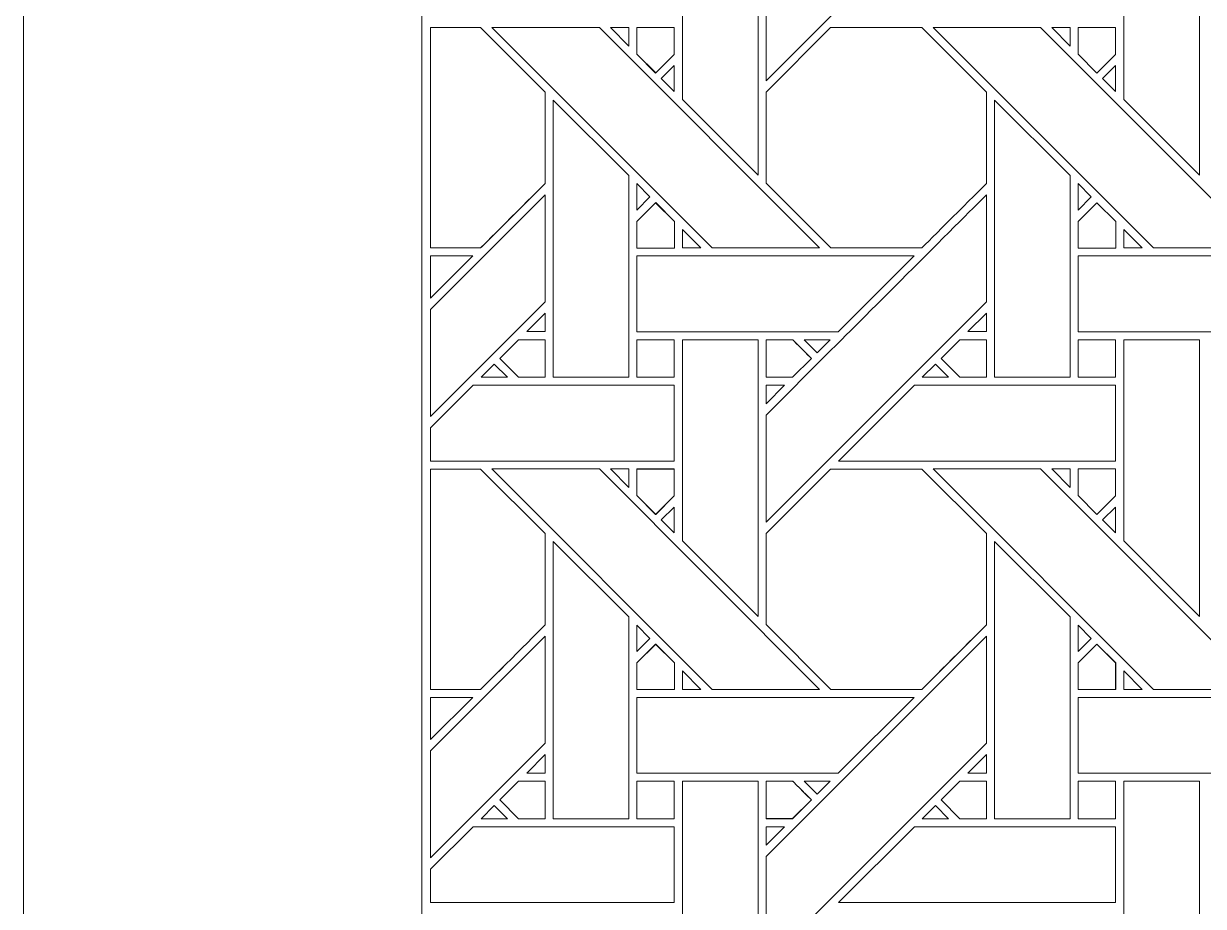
# Model space of a CAD drawing. Header units: inches. Extents: x 4.4 to 20.4, y 1.1 to 17.1.
# Drawn here: x 4.383 to 6.919, y 3.174 to 5.071 of the extents above; entities that cross this region are included whole.
import ezdxf

# ---------------------------------------------------------------- set-up
doc = ezdxf.new("R2010")
doc.units = ezdxf.units.IN
doc.header["$MEASUREMENT"] = 0
doc.layers.add('Design', color=7, linetype='Continuous', lineweight=0)

msp = doc.modelspace()

# ---------------------------------------------------------------- linework, layer by layer
at = {"layer": 'Design'}
for points, knots in [([(4.3829, 17.0948), (4.3829, 17.0948), (4.3829, 1.0948), (4.3829, 1.0948), (4.3829, 1.0948), (20.3829, 1.0948), (20.3829, 1.0948), (20.3829, 1.0948), (20.3829, 17.0948), (20.3829, 17.0948), (20.3829, 17.0948), (4.3829, 17.0948), (4.3829, 17.0948)], [0, 0, 0, 0, 1, 1, 1, 2, 2, 2, 3, 3, 3, 4, 4, 4, 4]), ([(19.3728, 16.2388), (19.3728, 16.2388), (5.2388, 16.2388), (5.2388, 16.2388), (5.2388, 16.2388), (5.2388, 1.9507), (5.2388, 1.9507), (5.2388, 1.9507), (19.5269, 1.9507), (19.5269, 1.9507), (19.5269, 1.9507), (19.5269, 16.2388), (19.5269, 16.2388), (19.5269, 16.2388), (19.3728, 16.2388), (19.3728, 16.2388)], [0, 0, 0, 0, 1, 1, 1, 2, 2, 2, 3, 3, 3, 4, 4, 4, 5, 5, 5, 5]), ([(5.9793, 5.1782), (5.9793, 5.1782), (6.453, 5.6518), (6.453, 5.6518), (6.453, 5.6518), (6.453, 5.4217), (6.453, 5.4217), (6.453, 5.4217), (5.9793, 4.9481), (5.9793, 4.9481), (5.9793, 4.9481), (5.9793, 5.1782), (5.9793, 5.1782)], [0, 0, 0, 0, 1, 1, 1, 2, 2, 2, 3, 3, 3, 4, 4, 4, 4]), ([(5.9622, 5.3403), (5.9622, 5.3403), (5.9622, 4.7452), (5.9622, 4.7452), (5.9622, 4.7452), (5.7992, 4.9081), (5.7992, 4.9081), (5.7992, 4.9081), (5.7992, 5.3403), (5.7992, 5.3403), (5.7992, 5.3403), (5.9622, 5.3403), (5.9622, 5.3403)], [0, 0, 0, 0, 1, 1, 1, 2, 2, 2, 3, 3, 3, 4, 4, 4, 4]), ([(6.9109, 5.3403), (6.9109, 5.3403), (6.9109, 4.7452), (6.9109, 4.7452), (6.9109, 4.7452), (6.748, 4.9081), (6.748, 4.9081), (6.748, 4.9081), (6.748, 5.3403), (6.748, 5.3403), (6.748, 5.3403), (6.9109, 5.3403), (6.9109, 5.3403)], [0, 0, 0, 0, 1, 1, 1, 2, 2, 2, 3, 3, 3, 4, 4, 4, 4]), ([(5.3655, 5.0624), (5.3655, 5.0624), (5.5041, 4.9236), (5.5041, 4.9236), (5.5041, 4.9236), (5.5041, 4.7274), (5.5041, 4.7274), (5.4863, 4.7095), (5.3744, 4.5978), (5.3655, 4.5887), (5.3655, 4.5887), (5.2579, 4.5887), (5.2579, 4.5887), (5.2579, 4.5887), (5.2579, 5.0624), (5.2579, 5.0624), (5.2579, 5.0624), (5.3655, 5.0624), (5.3655, 5.0624)], [0, 0, 0, 0, 1, 1, 1, 2, 2, 2, 3, 3, 3, 4, 4, 4, 5, 5, 5, 6, 6, 6, 6]), ([(5.3655, 5.0624), (5.3655, 5.0624), (5.5042, 4.9237), (5.5042, 4.9237), (5.5042, 4.9237), (5.5042, 4.7275), (5.5042, 4.7275), (5.486, 4.7091), (5.3741, 4.5974), (5.3655, 4.5887), (5.3655, 4.5887), (5.2579, 4.5887), (5.2579, 4.5887), (5.2579, 4.5887), (5.2579, 5.0624), (5.2579, 5.0624), (5.2579, 5.0624), (5.3655, 5.0624), (5.3655, 5.0624)], [0, 0, 0, 0, 1, 1, 1, 2, 2, 2, 3, 3, 3, 4, 4, 4, 5, 5, 5, 6, 6, 6, 6]), ([(5.6207, 5.0624), (5.6207, 5.0624), (6.0943, 4.5888), (6.0943, 4.5888), (6.0943, 4.5888), (5.8633, 4.5888), (5.8633, 4.5888), (5.8633, 4.5888), (5.3897, 5.0624), (5.3897, 5.0624), (5.3897, 5.0624), (5.6207, 5.0624), (5.6207, 5.0624)], [0, 0, 0, 0, 1, 1, 1, 2, 2, 2, 3, 3, 3, 4, 4, 4, 4]), ([(5.6842, 5.0624), (5.6842, 5.0624), (5.6842, 5.0226), (5.6842, 5.0226), (5.6842, 5.0226), (5.6448, 5.0624), (5.6448, 5.0624), (5.6448, 5.0624), (5.6842, 5.0624), (5.6842, 5.0624)], [0, 0, 0, 0, 1, 1, 1, 2, 2, 2, 3, 3, 3, 3]), ([(5.7816, 5.0624), (5.7816, 5.0624), (5.7816, 5.0048), (5.7816, 5.0048), (5.7816, 5.0048), (5.7416, 4.9648), (5.7416, 4.9648), (5.7416, 4.9648), (5.7013, 5.0052), (5.7013, 5.0052), (5.7013, 5.0052), (5.7013, 5.0624), (5.7013, 5.0624), (5.7013, 5.0624), (5.7816, 5.0624), (5.7816, 5.0624)], [0, 0, 0, 0, 1, 1, 1, 2, 2, 2, 3, 3, 3, 4, 4, 4, 5, 5, 5, 5]), ([(5.7418, 4.9649), (5.7418, 4.9649), (5.7014, 5.0052), (5.7014, 5.0052), (5.7014, 5.0052), (5.7014, 5.0624), (5.7014, 5.0624), (5.7014, 5.0624), (5.7817, 5.0624), (5.7817, 5.0624), (5.7817, 5.0624), (5.7817, 5.0048), (5.7817, 5.0048), (5.7817, 5.0048), (5.7418, 4.9649), (5.7418, 4.9649)], [0, 0, 0, 0, 1, 1, 1, 2, 2, 2, 3, 3, 3, 4, 4, 4, 5, 5, 5, 5]), ([(6.3142, 4.5888), (6.3142, 4.5888), (6.1185, 4.5888), (6.1185, 4.5888), (6.1185, 4.5888), (5.9792, 4.728), (5.9792, 4.728), (5.9792, 4.728), (5.9792, 4.9237), (5.9792, 4.9237), (5.9792, 4.9237), (6.1179, 5.0624), (6.1179, 5.0624), (6.1179, 5.0624), (6.3142, 5.0624), (6.3142, 5.0624), (6.3142, 5.0624), (6.4529, 4.9237), (6.4529, 4.9237), (6.4529, 4.9237), (6.4529, 4.7274), (6.4529, 4.7274), (6.4351, 4.7095), (6.3232, 4.5978), (6.3142, 4.5888)], [0, 0, 0, 0, 1, 1, 1, 2, 2, 2, 3, 3, 3, 4, 4, 4, 5, 5, 5, 6, 6, 6, 7, 7, 7, 8, 8, 8, 8]), ([(5.9792, 4.9237), (5.9792, 4.9237), (6.1179, 5.0624), (6.1179, 5.0624), (6.1179, 5.0624), (6.3142, 5.0624), (6.3142, 5.0624), (6.3142, 5.0624), (6.4529, 4.9237), (6.4529, 4.9237), (6.4529, 4.9237), (6.4529, 4.7274), (6.4529, 4.7274), (6.4352, 4.7096), (6.3232, 4.5978), (6.3142, 4.5888), (6.3142, 4.5888), (6.1185, 4.5888), (6.1185, 4.5888), (6.1185, 4.5888), (5.9792, 4.728), (5.9792, 4.728), (5.9792, 4.728), (5.9792, 4.9237), (5.9792, 4.9237)], [0, 0, 0, 0, 1, 1, 1, 2, 2, 2, 3, 3, 3, 4, 4, 4, 5, 5, 5, 6, 6, 6, 7, 7, 7, 8, 8, 8, 8]), ([(6.5694, 5.0624), (6.5694, 5.0624), (7.043, 4.5888), (7.043, 4.5888), (7.043, 4.5888), (6.812, 4.5888), (6.812, 4.5888), (6.812, 4.5888), (6.3385, 5.0624), (6.3385, 5.0624), (6.3385, 5.0624), (6.5694, 5.0624), (6.5694, 5.0624)], [0, 0, 0, 0, 1, 1, 1, 2, 2, 2, 3, 3, 3, 4, 4, 4, 4]), ([(6.633, 5.0624), (6.633, 5.0624), (6.633, 5.0226), (6.633, 5.0226), (6.633, 5.0226), (6.5935, 5.0624), (6.5935, 5.0624), (6.5935, 5.0624), (6.633, 5.0624), (6.633, 5.0624)], [0, 0, 0, 0, 1, 1, 1, 2, 2, 2, 3, 3, 3, 3]), ([(6.7304, 5.0624), (6.7304, 5.0624), (6.7304, 5.0048), (6.7304, 5.0048), (6.7304, 5.0048), (6.6904, 4.9648), (6.6904, 4.9648), (6.6904, 4.9648), (6.6501, 5.0052), (6.6501, 5.0052), (6.6501, 5.0052), (6.6501, 5.0624), (6.6501, 5.0624), (6.6501, 5.0624), (6.7304, 5.0624), (6.7304, 5.0624)], [0, 0, 0, 0, 1, 1, 1, 2, 2, 2, 3, 3, 3, 4, 4, 4, 5, 5, 5, 5]), ([(6.6904, 4.9648), (6.6904, 4.9648), (6.6501, 5.0052), (6.6501, 5.0052), (6.6501, 5.0052), (6.6501, 5.0624), (6.6501, 5.0624), (6.6501, 5.0624), (6.7304, 5.0624), (6.7304, 5.0624), (6.7304, 5.0624), (6.7304, 5.0048), (6.7304, 5.0048), (6.7304, 5.0048), (6.6904, 4.9648), (6.6904, 4.9648)], [0, 0, 0, 0, 1, 1, 1, 2, 2, 2, 3, 3, 3, 4, 4, 4, 5, 5, 5, 5]), ([(5.7817, 4.9806), (5.7817, 4.9806), (5.7817, 4.9254), (5.7817, 4.9254), (5.7817, 4.9254), (5.7539, 4.9528), (5.7539, 4.9528), (5.7539, 4.9528), (5.7817, 4.9806), (5.7817, 4.9806)], [0, 0, 0, 0, 1, 1, 1, 2, 2, 2, 3, 3, 3, 3]), ([(6.7304, 4.9806), (6.7304, 4.9806), (6.7304, 4.9254), (6.7304, 4.9254), (6.7304, 4.9254), (6.7027, 4.9528), (6.7027, 4.9528), (6.7027, 4.9528), (6.7304, 4.9806), (6.7304, 4.9806)], [0, 0, 0, 0, 1, 1, 1, 2, 2, 2, 3, 3, 3, 3]), ([(5.6841, 4.7445), (5.6841, 4.7445), (5.6841, 4.3108), (5.6841, 4.3108), (5.6841, 4.3108), (5.5214, 4.3108), (5.5214, 4.3108), (5.5214, 4.3108), (5.5214, 4.9066), (5.5214, 4.9066), (5.5214, 4.9066), (5.6841, 4.7445), (5.6841, 4.7445)], [0, 0, 0, 0, 1, 1, 1, 2, 2, 2, 3, 3, 3, 4, 4, 4, 4]), ([(6.6329, 4.7444), (6.6329, 4.7444), (6.6329, 4.3108), (6.6329, 4.3108), (6.6329, 4.3108), (6.4701, 4.3108), (6.4701, 4.3108), (6.4701, 4.3108), (6.4701, 4.9066), (6.4701, 4.9066), (6.4701, 4.9066), (6.6329, 4.7444), (6.6329, 4.7444)], [0, 0, 0, 0, 1, 1, 1, 2, 2, 2, 3, 3, 3, 4, 4, 4, 4]), ([(5.7015, 4.6702), (5.7015, 4.6702), (5.7015, 4.727), (5.7015, 4.727), (5.7015, 4.727), (5.7296, 4.6984), (5.7296, 4.6984), (5.7296, 4.6984), (5.7015, 4.6702), (5.7015, 4.6702)], [0, 0, 0, 0, 1, 1, 1, 2, 2, 2, 3, 3, 3, 3]), ([(6.6502, 4.6702), (6.6502, 4.6702), (6.6502, 4.727), (6.6502, 4.727), (6.6502, 4.727), (6.6784, 4.6984), (6.6784, 4.6984), (6.6784, 4.6984), (6.6502, 4.6702), (6.6502, 4.6702)], [0, 0, 0, 0, 1, 1, 1, 2, 2, 2, 3, 3, 3, 3]), ([(5.5042, 4.703), (5.5042, 4.703), (5.5042, 4.473), (5.5042, 4.473), (5.5042, 4.473), (5.2579, 4.2266), (5.2579, 4.2266), (5.2579, 4.2266), (5.2579, 4.4566), (5.2579, 4.4566), (5.2579, 4.4566), (5.5042, 4.703), (5.5042, 4.703)], [0, 0, 0, 0, 1, 1, 1, 2, 2, 2, 3, 3, 3, 4, 4, 4, 4]), ([(6.1157, 4.3659), (6.1652, 4.4151), (6.3975, 4.6476), (6.453, 4.703), (6.453, 4.703), (6.453, 4.473), (6.453, 4.473), (6.453, 4.473), (5.9793, 3.9994), (5.9793, 3.9994), (5.9793, 3.9994), (5.9793, 4.2294), (5.9793, 4.2294), (5.9793, 4.2294), (6.1157, 4.3659), (6.1157, 4.3659)], [0, 0, 0, 0, 1, 1, 1, 2, 2, 2, 3, 3, 3, 4, 4, 4, 5, 5, 5, 5]), ([(5.7013, 4.5885), (5.7013, 4.5885), (5.7013, 4.6458), (5.7013, 4.6458), (5.7013, 4.6458), (5.7416, 4.6861), (5.7416, 4.6861), (5.7416, 4.6861), (5.782, 4.6458), (5.782, 4.6458), (5.782, 4.6458), (5.782, 4.5885), (5.782, 4.5885), (5.782, 4.5885), (5.7013, 4.5885), (5.7013, 4.5885)], [0, 0, 0, 0, 1, 1, 1, 2, 2, 2, 3, 3, 3, 4, 4, 4, 5, 5, 5, 5]), ([(5.7075, 4.6519), (5.7075, 4.6519), (5.7418, 4.6862), (5.7418, 4.6862), (5.7418, 4.6862), (5.7821, 4.6458), (5.7821, 4.6458), (5.7821, 4.6458), (5.7821, 4.5885), (5.7821, 4.5885), (5.7821, 4.5885), (5.7015, 4.5885), (5.7015, 4.5885), (5.7015, 4.5885), (5.7015, 4.6458), (5.7015, 4.6458), (5.7015, 4.6458), (5.7075, 4.6519), (5.7075, 4.6519)], [0, 0, 0, 0, 1, 1, 1, 2, 2, 2, 3, 3, 3, 4, 4, 4, 5, 5, 5, 6, 6, 6, 6]), ([(6.6501, 4.5885), (6.6501, 4.5885), (6.6501, 4.6458), (6.6501, 4.6458), (6.6501, 4.6458), (6.6904, 4.6861), (6.6904, 4.6861), (6.6904, 4.6861), (6.7308, 4.6458), (6.7308, 4.6458), (6.7308, 4.6458), (6.7308, 4.5885), (6.7308, 4.5885), (6.7308, 4.5885), (6.6501, 4.5885), (6.6501, 4.5885)], [0, 0, 0, 0, 1, 1, 1, 2, 2, 2, 3, 3, 3, 4, 4, 4, 5, 5, 5, 5]), ([(6.6904, 4.6861), (6.6904, 4.6861), (6.7308, 4.6458), (6.7308, 4.6458), (6.7308, 4.6458), (6.7308, 4.5885), (6.7308, 4.5885), (6.7308, 4.5885), (6.6501, 4.5885), (6.6501, 4.5885), (6.6501, 4.5885), (6.6501, 4.6458), (6.6501, 4.6458), (6.6501, 4.6458), (6.6904, 4.6861), (6.6904, 4.6861)], [0, 0, 0, 0, 1, 1, 1, 2, 2, 2, 3, 3, 3, 4, 4, 4, 5, 5, 5, 5]), ([(5.7994, 4.5888), (5.7994, 4.5888), (5.7994, 4.6285), (5.7994, 4.6285), (5.7994, 4.6285), (5.8391, 4.5888), (5.8391, 4.5888), (5.8391, 4.5888), (5.7994, 4.5888), (5.7994, 4.5888)], [0, 0, 0, 0, 1, 1, 1, 2, 2, 2, 3, 3, 3, 3]), ([(6.7481, 4.5888), (6.7481, 4.5888), (6.7481, 4.6286), (6.7481, 4.6286), (6.7481, 4.6286), (6.7878, 4.5888), (6.7878, 4.5888), (6.7878, 4.5888), (6.7481, 4.5888), (6.7481, 4.5888)], [0, 0, 0, 0, 1, 1, 1, 2, 2, 2, 3, 3, 3, 3]), ([(5.3484, 4.5715), (5.3484, 4.5715), (5.2579, 4.481), (5.2579, 4.481), (5.2579, 4.481), (5.2579, 4.5715), (5.2579, 4.5715), (5.2579, 4.5715), (5.3484, 4.5715), (5.3484, 4.5715)], [0, 0, 0, 0, 1, 1, 1, 2, 2, 2, 3, 3, 3, 3]), ([(5.7015, 4.4088), (5.7015, 4.4088), (5.7015, 4.5715), (5.7015, 4.5715), (5.7015, 4.5715), (6.2972, 4.5715), (6.2972, 4.5715), (6.2972, 4.5715), (6.1344, 4.4088), (6.1344, 4.4088), (6.1344, 4.4088), (5.7015, 4.4088), (5.7015, 4.4088)], [0, 0, 0, 0, 1, 1, 1, 2, 2, 2, 3, 3, 3, 4, 4, 4, 4]), ([(6.6502, 4.4088), (6.6502, 4.4088), (6.6502, 4.5715), (6.6502, 4.5715), (6.6502, 4.5715), (7.2459, 4.5715), (7.2459, 4.5715), (7.2459, 4.5715), (7.0831, 4.4088), (7.0831, 4.4088), (7.0831, 4.4088), (6.6502, 4.4088), (6.6502, 4.4088)], [0, 0, 0, 0, 1, 1, 1, 2, 2, 2, 3, 3, 3, 4, 4, 4, 4]), ([(5.4645, 4.4089), (5.4645, 4.4089), (5.5042, 4.4486), (5.5042, 4.4486), (5.5042, 4.4486), (5.5042, 4.4089), (5.5042, 4.4089), (5.5042, 4.4089), (5.4645, 4.4089), (5.4645, 4.4089)], [0, 0, 0, 0, 1, 1, 1, 2, 2, 2, 3, 3, 3, 3]), ([(6.4132, 4.4089), (6.4132, 4.4089), (6.453, 4.4486), (6.453, 4.4486), (6.453, 4.4486), (6.453, 4.4089), (6.453, 4.4089), (6.453, 4.4089), (6.4132, 4.4089), (6.4132, 4.4089)], [0, 0, 0, 0, 1, 1, 1, 2, 2, 2, 3, 3, 3, 3]), ([(5.447, 4.3107), (5.447, 4.3107), (5.4066, 4.3511), (5.4066, 4.3511), (5.4066, 4.3511), (5.4471, 4.3915), (5.4471, 4.3915), (5.4471, 4.3915), (5.5041, 4.3915), (5.5041, 4.3915), (5.5041, 4.3915), (5.5041, 4.3107), (5.5041, 4.3107), (5.5041, 4.3107), (5.447, 4.3107), (5.447, 4.3107)], [0, 0, 0, 0, 1, 1, 1, 2, 2, 2, 3, 3, 3, 4, 4, 4, 5, 5, 5, 5]), ([(5.5042, 4.3916), (5.5042, 4.3916), (5.5042, 4.3108), (5.5042, 4.3108), (5.5042, 4.3108), (5.4471, 4.3108), (5.4471, 4.3108), (5.4471, 4.3108), (5.4068, 4.3511), (5.4068, 4.3511), (5.4068, 4.3511), (5.4472, 4.3916), (5.4472, 4.3916), (5.4472, 4.3916), (5.5042, 4.3916), (5.5042, 4.3916)], [0, 0, 0, 0, 1, 1, 1, 2, 2, 2, 3, 3, 3, 4, 4, 4, 5, 5, 5, 5]), ([(5.7013, 4.3915), (5.7013, 4.3915), (5.7816, 4.3915), (5.7816, 4.3915), (5.7816, 4.3915), (5.7816, 4.3107), (5.7816, 4.3107), (5.7816, 4.3107), (5.7013, 4.3107), (5.7013, 4.3107), (5.7013, 4.3107), (5.7013, 4.3915), (5.7013, 4.3915)], [0, 0, 0, 0, 1, 1, 1, 2, 2, 2, 3, 3, 3, 4, 4, 4, 4]), ([(5.7817, 4.3916), (5.7817, 4.3916), (5.7817, 4.3108), (5.7817, 4.3108), (5.7817, 4.3108), (5.7015, 4.3108), (5.7015, 4.3108), (5.7015, 4.3108), (5.7015, 4.3916), (5.7015, 4.3916), (5.7015, 4.3916), (5.7817, 4.3916), (5.7817, 4.3916)], [0, 0, 0, 0, 1, 1, 1, 2, 2, 2, 3, 3, 3, 4, 4, 4, 4]), ([(5.9622, 4.3916), (5.9622, 4.3916), (5.9622, 3.7964), (5.9622, 3.7964), (5.9622, 3.7964), (5.7992, 3.9594), (5.7992, 3.9594), (5.7992, 3.9594), (5.7992, 4.3916), (5.7992, 4.3916), (5.7992, 4.3916), (5.9622, 4.3916), (5.9622, 4.3916)], [0, 0, 0, 0, 1, 1, 1, 2, 2, 2, 3, 3, 3, 4, 4, 4, 4]), ([(5.9793, 4.3107), (5.9793, 4.3107), (5.9793, 4.3915), (5.9793, 4.3915), (5.9793, 4.3915), (6.0364, 4.3915), (6.0364, 4.3915), (6.0415, 4.3864), (6.0722, 4.3556), (6.0766, 4.3511), (6.0766, 4.3511), (6.0362, 4.3107), (6.0362, 4.3107), (6.0362, 4.3107), (5.9793, 4.3107), (5.9793, 4.3107)], [0, 0, 0, 0, 1, 1, 1, 2, 2, 2, 3, 3, 3, 4, 4, 4, 5, 5, 5, 5]), ([(6.0767, 4.3512), (6.0767, 4.3512), (6.0362, 4.3107), (6.0362, 4.3107), (6.0362, 4.3107), (5.9793, 4.3107), (5.9793, 4.3107), (5.9793, 4.3107), (5.9793, 4.3915), (5.9793, 4.3915), (5.9793, 4.3915), (6.0364, 4.3915), (6.0364, 4.3915), (6.0364, 4.3915), (6.0767, 4.3512), (6.0767, 4.3512)], [0, 0, 0, 0, 1, 1, 1, 2, 2, 2, 3, 3, 3, 4, 4, 4, 5, 5, 5, 5]), ([(6.0607, 4.3916), (6.0607, 4.3916), (6.1172, 4.3916), (6.1172, 4.3916), (6.1172, 4.3916), (6.0889, 4.3634), (6.0889, 4.3634), (6.0889, 4.3634), (6.0607, 4.3916), (6.0607, 4.3916)], [0, 0, 0, 0, 1, 1, 1, 2, 2, 2, 3, 3, 3, 3]), ([(6.3554, 4.3511), (6.3554, 4.3511), (6.3958, 4.3915), (6.3958, 4.3915), (6.3958, 4.3915), (6.4529, 4.3915), (6.4529, 4.3915), (6.4529, 4.3915), (6.4529, 4.3107), (6.4529, 4.3107), (6.4529, 4.3107), (6.3957, 4.3107), (6.3957, 4.3107), (6.3957, 4.3107), (6.3554, 4.3511), (6.3554, 4.3511)], [0, 0, 0, 0, 1, 1, 1, 2, 2, 2, 3, 3, 3, 4, 4, 4, 5, 5, 5, 5]), ([(6.3555, 4.3512), (6.3555, 4.3512), (6.3959, 4.3916), (6.3959, 4.3916), (6.3959, 4.3916), (6.453, 4.3916), (6.453, 4.3916), (6.453, 4.3916), (6.453, 4.3108), (6.453, 4.3108), (6.453, 4.3108), (6.3959, 4.3108), (6.3959, 4.3108), (6.3959, 4.3108), (6.3555, 4.3512), (6.3555, 4.3512)], [0, 0, 0, 0, 1, 1, 1, 2, 2, 2, 3, 3, 3, 4, 4, 4, 5, 5, 5, 5]), ([(6.7303, 4.3107), (6.7303, 4.3107), (6.6501, 4.3107), (6.6501, 4.3107), (6.6501, 4.3107), (6.6501, 4.3915), (6.6501, 4.3915), (6.6501, 4.3915), (6.7303, 4.3915), (6.7303, 4.3915), (6.7303, 4.3915), (6.7303, 4.3107), (6.7303, 4.3107)], [0, 0, 0, 0, 1, 1, 1, 2, 2, 2, 3, 3, 3, 4, 4, 4, 4]), ([(6.6502, 4.3916), (6.6502, 4.3916), (6.7304, 4.3916), (6.7304, 4.3916), (6.7304, 4.3916), (6.7304, 4.3108), (6.7304, 4.3108), (6.7304, 4.3108), (6.6502, 4.3108), (6.6502, 4.3108), (6.6502, 4.3108), (6.6502, 4.3916), (6.6502, 4.3916)], [0, 0, 0, 0, 1, 1, 1, 2, 2, 2, 3, 3, 3, 4, 4, 4, 4]), ([(6.9109, 4.3916), (6.9109, 4.3916), (6.9109, 3.7964), (6.9109, 3.7964), (6.9109, 3.7964), (6.748, 3.9594), (6.748, 3.9594), (6.748, 3.9594), (6.748, 4.3916), (6.748, 4.3916), (6.748, 4.3916), (6.9109, 4.3916), (6.9109, 4.3916)], [0, 0, 0, 0, 1, 1, 1, 2, 2, 2, 3, 3, 3, 4, 4, 4, 4]), ([(5.4229, 4.3108), (5.4229, 4.3108), (5.3664, 4.3108), (5.3664, 4.3108), (5.3664, 4.3108), (5.3947, 4.339), (5.3947, 4.339), (5.3947, 4.339), (5.4229, 4.3108), (5.4229, 4.3108)], [0, 0, 0, 0, 1, 1, 1, 2, 2, 2, 3, 3, 3, 3]), ([(6.3716, 4.3108), (6.3716, 4.3108), (6.3151, 4.3108), (6.3151, 4.3108), (6.3151, 4.3108), (6.3434, 4.339), (6.3434, 4.339), (6.3434, 4.339), (6.3716, 4.3108), (6.3716, 4.3108)], [0, 0, 0, 0, 1, 1, 1, 2, 2, 2, 3, 3, 3, 3]), ([(5.2579, 4.2022), (5.2579, 4.2022), (5.3493, 4.2936), (5.3493, 4.2936), (5.3493, 4.2936), (5.7817, 4.2936), (5.7817, 4.2936), (5.7817, 4.2936), (5.7817, 4.1308), (5.7817, 4.1308), (5.7817, 4.1308), (5.2579, 4.1308), (5.2579, 4.1308), (5.2579, 4.1308), (5.2579, 4.2022), (5.2579, 4.2022)], [0, 0, 0, 0, 1, 1, 1, 2, 2, 2, 3, 3, 3, 4, 4, 4, 5, 5, 5, 5]), ([(6.0191, 4.2936), (6.0191, 4.2936), (5.9793, 4.2538), (5.9793, 4.2538), (5.9793, 4.2538), (5.9793, 4.2936), (5.9793, 4.2936), (5.9793, 4.2936), (6.0191, 4.2936), (6.0191, 4.2936)], [0, 0, 0, 0, 1, 1, 1, 2, 2, 2, 3, 3, 3, 3]), ([(6.298, 4.2936), (6.298, 4.2936), (6.7304, 4.2936), (6.7304, 4.2936), (6.7304, 4.2936), (6.7304, 4.1308), (6.7304, 4.1308), (6.7304, 4.1308), (6.1351, 4.1308), (6.1351, 4.1308), (6.1351, 4.1308), (6.298, 4.2936), (6.298, 4.2936)], [0, 0, 0, 0, 1, 1, 1, 2, 2, 2, 3, 3, 3, 4, 4, 4, 4]), ([(5.3654, 4.1136), (5.3654, 4.1136), (5.5041, 3.9749), (5.5041, 3.9749), (5.5041, 3.9749), (5.5041, 3.7787), (5.5041, 3.7787), (5.4863, 3.7607), (5.3745, 3.649), (5.3655, 3.64), (5.3655, 3.64), (5.2579, 3.64), (5.2579, 3.64), (5.2579, 3.64), (5.2579, 4.1136), (5.2579, 4.1136), (5.2579, 4.1136), (5.3654, 4.1136), (5.3654, 4.1136)], [0, 0, 0, 0, 1, 1, 1, 2, 2, 2, 3, 3, 3, 4, 4, 4, 5, 5, 5, 6, 6, 6, 6]), ([(5.3654, 4.1136), (5.3654, 4.1136), (5.5042, 3.975), (5.5042, 3.975), (5.5042, 3.975), (5.5042, 3.7787), (5.5042, 3.7787), (5.4863, 3.7607), (5.3744, 3.6489), (5.3655, 3.64), (5.3655, 3.64), (5.2579, 3.64), (5.2579, 3.64), (5.2579, 3.64), (5.2579, 4.1136), (5.2579, 4.1136), (5.2579, 4.1136), (5.3654, 4.1136), (5.3654, 4.1136)], [0, 0, 0, 0, 1, 1, 1, 2, 2, 2, 3, 3, 3, 4, 4, 4, 5, 5, 5, 6, 6, 6, 6]), ([(5.6207, 4.1137), (5.6207, 4.1137), (6.0943, 3.64), (6.0943, 3.64), (6.0943, 3.64), (5.8633, 3.64), (5.8633, 3.64), (5.8633, 3.64), (5.3897, 4.1137), (5.3897, 4.1137), (5.3897, 4.1137), (5.6207, 4.1137), (5.6207, 4.1137)], [0, 0, 0, 0, 1, 1, 1, 2, 2, 2, 3, 3, 3, 4, 4, 4, 4]), ([(5.6842, 4.1137), (5.6842, 4.1137), (5.6842, 4.0739), (5.6842, 4.0739), (5.6842, 4.0739), (5.6448, 4.1137), (5.6448, 4.1137), (5.6448, 4.1137), (5.6842, 4.1137), (5.6842, 4.1137)], [0, 0, 0, 0, 1, 1, 1, 2, 2, 2, 3, 3, 3, 3]), ([(5.7816, 4.1136), (5.7816, 4.1136), (5.7816, 4.056), (5.7816, 4.056), (5.7816, 4.056), (5.7416, 4.0161), (5.7416, 4.0161), (5.7416, 4.0161), (5.7013, 4.0564), (5.7013, 4.0564), (5.7013, 4.0564), (5.7013, 4.1136), (5.7013, 4.1136), (5.7013, 4.1136), (5.7816, 4.1136), (5.7816, 4.1136)], [0, 0, 0, 0, 1, 1, 1, 2, 2, 2, 3, 3, 3, 4, 4, 4, 5, 5, 5, 5]), ([(5.7418, 4.0162), (5.7418, 4.0162), (5.7014, 4.0565), (5.7014, 4.0565), (5.7014, 4.0565), (5.7014, 4.1137), (5.7014, 4.1137), (5.7014, 4.1137), (5.7817, 4.1137), (5.7817, 4.1137), (5.7817, 4.1137), (5.7817, 4.0561), (5.7817, 4.0561), (5.7817, 4.0561), (5.7418, 4.0162), (5.7418, 4.0162)], [0, 0, 0, 0, 1, 1, 1, 2, 2, 2, 3, 3, 3, 4, 4, 4, 5, 5, 5, 5]), ([(6.3143, 3.64), (6.3143, 3.64), (6.1185, 3.64), (6.1185, 3.64), (6.1185, 3.64), (5.9792, 3.7792), (5.9792, 3.7792), (5.9792, 3.7792), (5.9792, 3.9749), (5.9792, 3.9749), (5.9792, 3.9749), (6.1179, 4.1136), (6.1179, 4.1136), (6.1179, 4.1136), (6.3142, 4.1136), (6.3142, 4.1136), (6.3142, 4.1136), (6.4529, 3.9749), (6.4529, 3.9749), (6.4529, 3.9749), (6.4529, 3.7787), (6.4529, 3.7787), (6.4351, 3.7608), (6.3232, 3.649), (6.3143, 3.64)], [0, 0, 0, 0, 1, 1, 1, 2, 2, 2, 3, 3, 3, 4, 4, 4, 5, 5, 5, 6, 6, 6, 7, 7, 7, 8, 8, 8, 8]), ([(5.9793, 3.975), (5.9793, 3.975), (6.1179, 4.1136), (6.1179, 4.1136), (6.1179, 4.1136), (6.3142, 4.1136), (6.3142, 4.1136), (6.3142, 4.1136), (6.4529, 3.9749), (6.4529, 3.9749), (6.4529, 3.9749), (6.4529, 3.7787), (6.4529, 3.7787), (6.435, 3.7607), (6.3232, 3.6489), (6.3143, 3.64), (6.3143, 3.64), (6.1185, 3.64), (6.1185, 3.64), (6.1185, 3.64), (5.9793, 3.7793), (5.9793, 3.7793), (5.9793, 3.7793), (5.9793, 3.975), (5.9793, 3.975)], [0, 0, 0, 0, 1, 1, 1, 2, 2, 2, 3, 3, 3, 4, 4, 4, 5, 5, 5, 6, 6, 6, 7, 7, 7, 8, 8, 8, 8]), ([(6.3385, 4.1137), (6.3385, 4.1137), (6.5694, 4.1137), (6.5694, 4.1137), (6.5694, 4.1137), (7.043, 3.64), (7.043, 3.64), (7.043, 3.64), (6.812, 3.64), (6.812, 3.64), (6.812, 3.64), (6.3385, 4.1137), (6.3385, 4.1137)], [0, 0, 0, 0, 1, 1, 1, 2, 2, 2, 3, 3, 3, 4, 4, 4, 4]), ([(6.633, 4.1137), (6.633, 4.1137), (6.633, 4.0739), (6.633, 4.0739), (6.633, 4.0739), (6.5935, 4.1137), (6.5935, 4.1137), (6.5935, 4.1137), (6.633, 4.1137), (6.633, 4.1137)], [0, 0, 0, 0, 1, 1, 1, 2, 2, 2, 3, 3, 3, 3]), ([(6.7303, 4.1137), (6.7303, 4.1137), (6.7303, 4.0561), (6.7303, 4.0561), (6.7303, 4.0561), (6.6904, 4.0161), (6.6904, 4.0161), (6.6904, 4.0161), (6.6501, 4.0564), (6.6501, 4.0564), (6.6501, 4.0564), (6.6501, 4.1137), (6.6501, 4.1137), (6.6501, 4.1137), (6.7303, 4.1137), (6.7303, 4.1137)], [0, 0, 0, 0, 1, 1, 1, 2, 2, 2, 3, 3, 3, 4, 4, 4, 5, 5, 5, 5]), ([(6.6905, 4.0162), (6.6905, 4.0162), (6.6501, 4.0564), (6.6501, 4.0564), (6.6501, 4.0564), (6.6501, 4.1137), (6.6501, 4.1137), (6.6501, 4.1137), (6.7303, 4.1137), (6.7303, 4.1137), (6.7303, 4.1137), (6.7303, 4.0561), (6.7303, 4.0561), (6.7303, 4.0561), (6.6905, 4.0162), (6.6905, 4.0162)], [0, 0, 0, 0, 1, 1, 1, 2, 2, 2, 3, 3, 3, 4, 4, 4, 5, 5, 5, 5]), ([(5.7817, 4.0318), (5.7817, 4.0318), (5.7817, 3.9767), (5.7817, 3.9767), (5.7817, 3.9767), (5.7539, 4.0041), (5.7539, 4.0041), (5.7539, 4.0041), (5.7817, 4.0318), (5.7817, 4.0318)], [0, 0, 0, 0, 1, 1, 1, 2, 2, 2, 3, 3, 3, 3]), ([(6.7304, 4.0318), (6.7304, 4.0318), (6.7304, 3.9767), (6.7304, 3.9767), (6.7304, 3.9767), (6.7027, 4.0041), (6.7027, 4.0041), (6.7027, 4.0041), (6.7304, 4.0318), (6.7304, 4.0318)], [0, 0, 0, 0, 1, 1, 1, 2, 2, 2, 3, 3, 3, 3]), ([(5.6841, 3.7957), (5.6841, 3.7957), (5.6841, 3.362), (5.6841, 3.362), (5.6841, 3.362), (5.5214, 3.362), (5.5214, 3.362), (5.5214, 3.362), (5.5214, 3.9579), (5.5214, 3.9579), (5.5214, 3.9579), (5.6841, 3.7957), (5.6841, 3.7957)], [0, 0, 0, 0, 1, 1, 1, 2, 2, 2, 3, 3, 3, 4, 4, 4, 4]), ([(6.6329, 3.7957), (6.6329, 3.7957), (6.6329, 3.362), (6.6329, 3.362), (6.6329, 3.362), (6.4701, 3.362), (6.4701, 3.362), (6.4701, 3.362), (6.4701, 3.9579), (6.4701, 3.9579), (6.4701, 3.9579), (6.6329, 3.7957), (6.6329, 3.7957)], [0, 0, 0, 0, 1, 1, 1, 2, 2, 2, 3, 3, 3, 4, 4, 4, 4]), ([(5.5042, 3.7543), (5.5042, 3.7543), (5.5042, 3.5243), (5.5042, 3.5243), (5.5042, 3.5243), (5.2579, 3.2779), (5.2579, 3.2779), (5.2579, 3.2779), (5.2579, 3.5079), (5.2579, 3.5079), (5.2579, 3.5079), (5.5042, 3.7543), (5.5042, 3.7543)], [0, 0, 0, 0, 1, 1, 1, 2, 2, 2, 3, 3, 3, 4, 4, 4, 4]), ([(5.7015, 3.7215), (5.7015, 3.7215), (5.7015, 3.7782), (5.7015, 3.7782), (5.7015, 3.7782), (5.7296, 3.7497), (5.7296, 3.7497), (5.7296, 3.7497), (5.7015, 3.7215), (5.7015, 3.7215)], [0, 0, 0, 0, 1, 1, 1, 2, 2, 2, 3, 3, 3, 3]), ([(5.9793, 3.2807), (5.9793, 3.2807), (6.453, 3.7543), (6.453, 3.7543), (6.453, 3.7543), (6.453, 3.5243), (6.453, 3.5243), (6.453, 3.5243), (5.9793, 3.0506), (5.9793, 3.0506), (5.9793, 3.0506), (5.9793, 3.2807), (5.9793, 3.2807)], [0, 0, 0, 0, 1, 1, 1, 2, 2, 2, 3, 3, 3, 4, 4, 4, 4]), ([(6.6502, 3.7215), (6.6502, 3.7215), (6.6502, 3.7782), (6.6502, 3.7782), (6.6502, 3.7782), (6.6784, 3.7497), (6.6784, 3.7497), (6.6784, 3.7497), (6.6502, 3.7215), (6.6502, 3.7215)], [0, 0, 0, 0, 1, 1, 1, 2, 2, 2, 3, 3, 3, 3]), ([(5.7013, 3.6397), (5.7013, 3.6397), (5.7013, 3.697), (5.7013, 3.697), (5.7013, 3.697), (5.7416, 3.7374), (5.7416, 3.7374), (5.7416, 3.7374), (5.782, 3.697), (5.782, 3.697), (5.782, 3.697), (5.782, 3.6397), (5.782, 3.6397), (5.782, 3.6397), (5.7013, 3.6397), (5.7013, 3.6397)], [0, 0, 0, 0, 1, 1, 1, 2, 2, 2, 3, 3, 3, 4, 4, 4, 5, 5, 5, 5]), ([(5.7418, 3.7374), (5.7418, 3.7374), (5.7821, 3.6971), (5.7821, 3.6971), (5.7821, 3.6971), (5.7821, 3.6398), (5.7821, 3.6398), (5.7821, 3.6398), (5.7015, 3.6398), (5.7015, 3.6398), (5.7015, 3.6398), (5.7015, 3.6971), (5.7015, 3.6971), (5.7015, 3.6971), (5.7418, 3.7374), (5.7418, 3.7374)], [0, 0, 0, 0, 1, 1, 1, 2, 2, 2, 3, 3, 3, 4, 4, 4, 5, 5, 5, 5]), ([(6.6501, 3.6397), (6.6501, 3.6397), (6.6501, 3.697), (6.6501, 3.697), (6.6501, 3.697), (6.6904, 3.7374), (6.6904, 3.7374), (6.6904, 3.7374), (6.7307, 3.697), (6.7307, 3.697), (6.7307, 3.697), (6.7307, 3.6397), (6.7307, 3.6397), (6.7307, 3.6397), (6.6501, 3.6397), (6.6501, 3.6397)], [0, 0, 0, 0, 1, 1, 1, 2, 2, 2, 3, 3, 3, 4, 4, 4, 5, 5, 5, 5]), ([(6.6904, 3.7374), (6.6904, 3.7374), (6.7308, 3.6971), (6.7308, 3.6971), (6.7308, 3.6971), (6.7308, 3.6398), (6.7308, 3.6398), (6.7308, 3.6398), (6.6502, 3.6398), (6.6502, 3.6398), (6.6502, 3.6398), (6.6502, 3.6971), (6.6502, 3.6971), (6.6502, 3.6971), (6.6904, 3.7374), (6.6904, 3.7374)], [0, 0, 0, 0, 1, 1, 1, 2, 2, 2, 3, 3, 3, 4, 4, 4, 5, 5, 5, 5]), ([(5.7994, 3.64), (5.7994, 3.64), (5.7994, 3.6798), (5.7994, 3.6798), (5.7994, 3.6798), (5.8391, 3.64), (5.8391, 3.64), (5.8391, 3.64), (5.7994, 3.64), (5.7994, 3.64)], [0, 0, 0, 0, 1, 1, 1, 2, 2, 2, 3, 3, 3, 3]), ([(6.7878, 3.64), (6.7878, 3.64), (6.7481, 3.64), (6.7481, 3.64), (6.7481, 3.64), (6.7481, 3.6798), (6.7481, 3.6798), (6.7481, 3.6798), (6.7878, 3.64), (6.7878, 3.64)], [0, 0, 0, 0, 1, 1, 1, 2, 2, 2, 3, 3, 3, 3]), ([(5.3484, 3.6228), (5.3484, 3.6228), (5.2579, 3.5322), (5.2579, 3.5322), (5.2579, 3.5322), (5.2579, 3.6228), (5.2579, 3.6228), (5.2579, 3.6228), (5.3484, 3.6228), (5.3484, 3.6228)], [0, 0, 0, 0, 1, 1, 1, 2, 2, 2, 3, 3, 3, 3]), ([(5.7015, 3.4601), (5.7015, 3.4601), (5.7015, 3.6228), (5.7015, 3.6228), (5.7015, 3.6228), (6.2972, 3.6228), (6.2972, 3.6228), (6.2972, 3.6228), (6.1344, 3.4601), (6.1344, 3.4601), (6.1344, 3.4601), (5.7015, 3.4601), (5.7015, 3.4601)], [0, 0, 0, 0, 1, 1, 1, 2, 2, 2, 3, 3, 3, 4, 4, 4, 4]), ([(6.6502, 3.4601), (6.6502, 3.4601), (6.6502, 3.6228), (6.6502, 3.6228), (6.6502, 3.6228), (7.2459, 3.6228), (7.2459, 3.6228), (7.2459, 3.6228), (7.0832, 3.4601), (7.0832, 3.4601), (7.0832, 3.4601), (6.6502, 3.4601), (6.6502, 3.4601)], [0, 0, 0, 0, 1, 1, 1, 2, 2, 2, 3, 3, 3, 4, 4, 4, 4]), ([(5.4645, 3.4601), (5.4645, 3.4601), (5.5042, 3.4999), (5.5042, 3.4999), (5.5042, 3.4999), (5.5042, 3.4601), (5.5042, 3.4601), (5.5042, 3.4601), (5.4645, 3.4601), (5.4645, 3.4601)], [0, 0, 0, 0, 1, 1, 1, 2, 2, 2, 3, 3, 3, 3]), ([(6.4132, 3.4601), (6.4132, 3.4601), (6.453, 3.4999), (6.453, 3.4999), (6.453, 3.4999), (6.453, 3.4601), (6.453, 3.4601), (6.453, 3.4601), (6.4132, 3.4601), (6.4132, 3.4601)], [0, 0, 0, 0, 1, 1, 1, 2, 2, 2, 3, 3, 3, 3]), ([(5.447, 3.362), (5.447, 3.362), (5.4066, 3.4023), (5.4066, 3.4023), (5.4066, 3.4023), (5.4471, 3.4428), (5.4471, 3.4428), (5.4471, 3.4428), (5.5041, 3.4428), (5.5041, 3.4428), (5.5041, 3.4428), (5.5041, 3.362), (5.5041, 3.362), (5.5041, 3.362), (5.447, 3.362), (5.447, 3.362)], [0, 0, 0, 0, 1, 1, 1, 2, 2, 2, 3, 3, 3, 4, 4, 4, 5, 5, 5, 5]), ([(5.5042, 3.4428), (5.5042, 3.4428), (5.5042, 3.362), (5.5042, 3.362), (5.5042, 3.362), (5.4471, 3.362), (5.4471, 3.362), (5.4471, 3.362), (5.4068, 3.4024), (5.4068, 3.4024), (5.4068, 3.4024), (5.4472, 3.4428), (5.4472, 3.4428), (5.4472, 3.4428), (5.5042, 3.4428), (5.5042, 3.4428)], [0, 0, 0, 0, 1, 1, 1, 2, 2, 2, 3, 3, 3, 4, 4, 4, 5, 5, 5, 5]), ([(5.7013, 3.4427), (5.7013, 3.4427), (5.7816, 3.4427), (5.7816, 3.4427), (5.7816, 3.4427), (5.7816, 3.362), (5.7816, 3.362), (5.7816, 3.362), (5.7013, 3.362), (5.7013, 3.362), (5.7013, 3.362), (5.7013, 3.4427), (5.7013, 3.4427)], [0, 0, 0, 0, 1, 1, 1, 2, 2, 2, 3, 3, 3, 4, 4, 4, 4]), ([(5.7817, 3.4428), (5.7817, 3.4428), (5.7817, 3.362), (5.7817, 3.362), (5.7817, 3.362), (5.7015, 3.362), (5.7015, 3.362), (5.7015, 3.362), (5.7015, 3.4428), (5.7015, 3.4428), (5.7015, 3.4428), (5.7817, 3.4428), (5.7817, 3.4428)], [0, 0, 0, 0, 1, 1, 1, 2, 2, 2, 3, 3, 3, 4, 4, 4, 4]), ([(5.9622, 3.4428), (5.9622, 3.4428), (5.9622, 2.8477), (5.9622, 2.8477), (5.9622, 2.8477), (5.7992, 3.0106), (5.7992, 3.0106), (5.7992, 3.0106), (5.7992, 3.4428), (5.7992, 3.4428), (5.7992, 3.4428), (5.9622, 3.4428), (5.9622, 3.4428)], [0, 0, 0, 0, 1, 1, 1, 2, 2, 2, 3, 3, 3, 4, 4, 4, 4]), ([(5.9792, 3.362), (5.9792, 3.362), (5.9792, 3.4427), (5.9792, 3.4427), (5.9792, 3.4427), (6.0362, 3.4427), (6.0362, 3.4427), (6.0414, 3.4376), (6.0722, 3.4068), (6.0766, 3.4024), (6.0766, 3.4024), (6.0362, 3.362), (6.0362, 3.362), (6.0362, 3.362), (5.9792, 3.362), (5.9792, 3.362)], [0, 0, 0, 0, 1, 1, 1, 2, 2, 2, 3, 3, 3, 4, 4, 4, 5, 5, 5, 5]), ([(5.9793, 3.3621), (5.9793, 3.3621), (5.9793, 3.4428), (5.9793, 3.4428), (5.9793, 3.4428), (6.0364, 3.4428), (6.0364, 3.4428), (6.0417, 3.4375), (6.0767, 3.4025), (6.0767, 3.4025), (6.0767, 3.4025), (6.0363, 3.3621), (6.0363, 3.3621), (6.0363, 3.3621), (5.9793, 3.3621), (5.9793, 3.3621)], [0, 0, 0, 0, 1, 1, 1, 2, 2, 2, 3, 3, 3, 4, 4, 4, 5, 5, 5, 5]), ([(6.0607, 3.4428), (6.0607, 3.4428), (6.1172, 3.4428), (6.1172, 3.4428), (6.1172, 3.4428), (6.0889, 3.4146), (6.0889, 3.4146), (6.0889, 3.4146), (6.0607, 3.4428), (6.0607, 3.4428)], [0, 0, 0, 0, 1, 1, 1, 2, 2, 2, 3, 3, 3, 3]), ([(6.3957, 3.362), (6.3957, 3.362), (6.3554, 3.4023), (6.3554, 3.4023), (6.3554, 3.4023), (6.3958, 3.4428), (6.3958, 3.4428), (6.3958, 3.4428), (6.4529, 3.4428), (6.4529, 3.4428), (6.4529, 3.4428), (6.4529, 3.362), (6.4529, 3.362), (6.4529, 3.362), (6.3957, 3.362), (6.3957, 3.362)], [0, 0, 0, 0, 1, 1, 1, 2, 2, 2, 3, 3, 3, 4, 4, 4, 5, 5, 5, 5]), ([(6.3555, 3.4024), (6.3555, 3.4024), (6.3959, 3.4428), (6.3959, 3.4428), (6.3959, 3.4428), (6.453, 3.4428), (6.453, 3.4428), (6.453, 3.4428), (6.453, 3.362), (6.453, 3.362), (6.453, 3.362), (6.3959, 3.362), (6.3959, 3.362), (6.3959, 3.362), (6.3555, 3.4024), (6.3555, 3.4024)], [0, 0, 0, 0, 1, 1, 1, 2, 2, 2, 3, 3, 3, 4, 4, 4, 5, 5, 5, 5]), ([(6.6501, 3.4427), (6.6501, 3.4427), (6.7303, 3.4427), (6.7303, 3.4427), (6.7303, 3.4427), (6.7303, 3.362), (6.7303, 3.362), (6.7303, 3.362), (6.6501, 3.362), (6.6501, 3.362), (6.6501, 3.362), (6.6501, 3.4427), (6.6501, 3.4427)], [0, 0, 0, 0, 1, 1, 1, 2, 2, 2, 3, 3, 3, 4, 4, 4, 4]), ([(6.6502, 3.362), (6.6502, 3.362), (6.6502, 3.4428), (6.6502, 3.4428), (6.6502, 3.4428), (6.7304, 3.4428), (6.7304, 3.4428), (6.7304, 3.4428), (6.7304, 3.362), (6.7304, 3.362), (6.7304, 3.362), (6.6502, 3.362), (6.6502, 3.362)], [0, 0, 0, 0, 1, 1, 1, 2, 2, 2, 3, 3, 3, 4, 4, 4, 4]), ([(6.9109, 3.4428), (6.9109, 3.4428), (6.9109, 2.8477), (6.9109, 2.8477), (6.9109, 2.8477), (6.748, 3.0106), (6.748, 3.0106), (6.748, 3.0106), (6.748, 3.4428), (6.748, 3.4428), (6.748, 3.4428), (6.9109, 3.4428), (6.9109, 3.4428)], [0, 0, 0, 0, 1, 1, 1, 2, 2, 2, 3, 3, 3, 4, 4, 4, 4]), ([(5.4229, 3.362), (5.4229, 3.362), (5.3664, 3.362), (5.3664, 3.362), (5.3664, 3.362), (5.3947, 3.3903), (5.3947, 3.3903), (5.3947, 3.3903), (5.4229, 3.362), (5.4229, 3.362)], [0, 0, 0, 0, 1, 1, 1, 2, 2, 2, 3, 3, 3, 3]), ([(6.3716, 3.362), (6.3716, 3.362), (6.3151, 3.362), (6.3151, 3.362), (6.3151, 3.362), (6.3434, 3.3903), (6.3434, 3.3903), (6.3434, 3.3903), (6.3716, 3.362), (6.3716, 3.362)], [0, 0, 0, 0, 1, 1, 1, 2, 2, 2, 3, 3, 3, 3]), ([(5.2579, 3.2535), (5.2579, 3.2535), (5.3493, 3.3449), (5.3493, 3.3449), (5.3493, 3.3449), (5.7817, 3.3449), (5.7817, 3.3449), (5.7817, 3.3449), (5.7817, 3.1821), (5.7817, 3.1821), (5.7817, 3.1821), (5.2579, 3.1821), (5.2579, 3.1821), (5.2579, 3.1821), (5.2579, 3.2535), (5.2579, 3.2535)], [0, 0, 0, 0, 1, 1, 1, 2, 2, 2, 3, 3, 3, 4, 4, 4, 5, 5, 5, 5]), ([(6.0191, 3.3449), (6.0191, 3.3449), (5.9793, 3.3051), (5.9793, 3.3051), (5.9793, 3.3051), (5.9793, 3.3449), (5.9793, 3.3449), (5.9793, 3.3449), (6.0191, 3.3449), (6.0191, 3.3449)], [0, 0, 0, 0, 1, 1, 1, 2, 2, 2, 3, 3, 3, 3]), ([(6.1351, 3.1821), (6.1351, 3.1821), (6.298, 3.3449), (6.298, 3.3449), (6.298, 3.3449), (6.7304, 3.3449), (6.7304, 3.3449), (6.7304, 3.3449), (6.7304, 3.1821), (6.7304, 3.1821), (6.7304, 3.1821), (6.1351, 3.1821), (6.1351, 3.1821)], [0, 0, 0, 0, 1, 1, 1, 2, 2, 2, 3, 3, 3, 4, 4, 4, 4])]:
    msp.add_open_spline(points, degree=3, knots=knots, dxfattribs=at)

doc.saveas('drawing.dxf')
